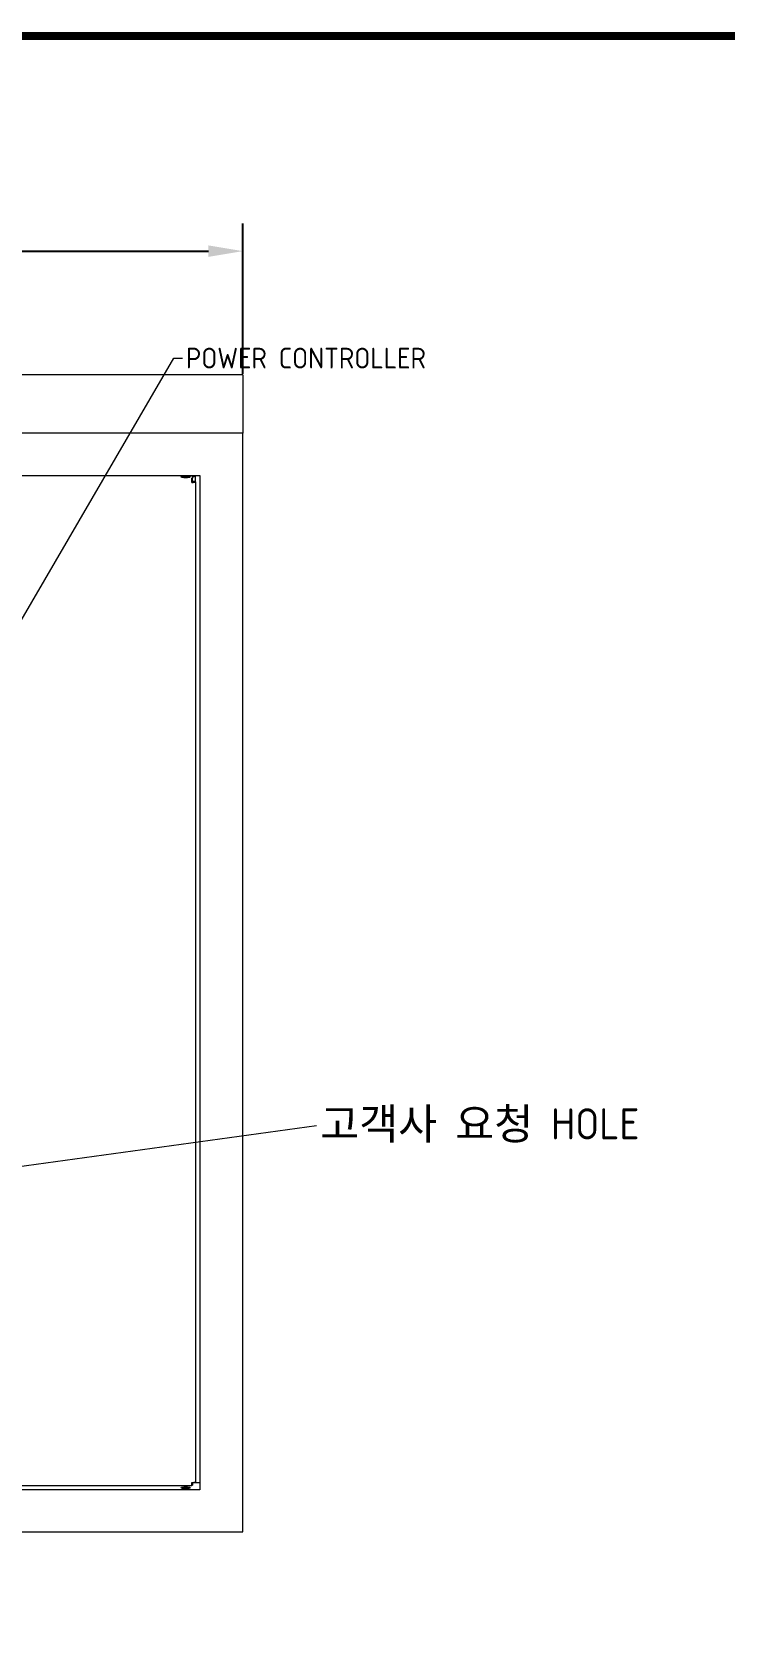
# Model space of a CAD drawing. Header units: millimetres. Extents: x 4969 to 37601, y -771 to 6478.
# Drawn here: x 28763 to 29163, y 1081 to 2007 of the extents above; entities that cross this region are included whole.
import ezdxf
from ezdxf.enums import TextEntityAlignment as Align

# ---------------------------------------------------------------- set-up
doc = ezdxf.new("R2010")
doc.units = ezdxf.units.MM
doc.header["$LTSCALE"] = 7
doc.header["$MEASUREMENT"] = 0
doc.layers.get('0').update_dxf_attribs({"linetype": 'CONTINUOUS'})
doc.layers.get('Defpoints').update_dxf_attribs({"linetype": 'CONTINUOUS'})
doc.layers.add('FORMAT-1', color=7, linetype='CONTINUOUS')
doc.layers.add('REMOTE BOX ASSY(OP)$0$가시적인 것(ISO)', color=3, linetype='CONTINUOUS', lineweight=5)
doc.layers.add('REMOTE_CONTROLBOX$0$기호(ISO)', color=5, linetype='CONTINUOUS', lineweight=5)
doc.styles.add('HAN', font='')
doc.styles.add('REMOTE_CONTROLBOX$0$치수 텍스트_PSTEK_POSCO', font='isocp.shx')
doc.styles.get("Standard").update_dxf_attribs({"font": 'ISOCP'})
doc.styles.get('HAN').set_extended_font_data('GulimChe')
doc.dimstyles.new('PS-8', dxfattribs={"dimscale": 8, "dimtxt": 3.2, "dimasz": 2.5, "dimexe": 2, "dimexo": 2.5, "dimgap": 2, "dimtad": 1, "dimtoh": 1, "dimrnd": 0.05, "dimzin": 12, "dimdsep": 46, "dimtxsty": 'Standard', "dimcen": 0, "dimclrt": 2, "dimazin": 3, "dimtfac": 1, "dimtofl": 0, "dimtmove": 0, "dimatfit": 3, "dimfxl": 0, "dimtolj": 1, "dimtzin": 0, "dimarcsym": 0})
doc.dimstyles.new('REMOTE_CONTROLBOX$0$치수_PSTEK_POSCO$7', dxfattribs={"dimscale": 2, "dimtxt": 6, "dimasz": 2.5, "dimexe": 2, "dimexo": 2.5, "dimgap": 1, "dimtad": 1, "dimrnd": 1e-08, "dimdsep": 46, "dimtxsty": 'REMOTE_CONTROLBOX$0$치수 텍스트_PSTEK_POSCO', "dimcen": 0.09, "dimdle": 10, "dimclrd": 7, "dimclre": 7, "dimclrt": 2, "dimadec": 1, "dimazin": 2, "dimtfac": 1, "dimtmove": 0, "dimatfit": 3, "dimfxl": 0, "dimtolj": 1, "dimlwd": -1, "dimlwe": -1, "dimarcsym": 0})

# ---------------------------------------------------------------- blocks, each defined once
blk = doc.blocks.new('format-2')
at = {"layer": 'FORMAT-1', "color": 7, "const_width": 0.7}
blk.add_lwpolyline([(18, 6), (18, 416), (603, 416), (603, 6)], close=True, dxfattribs=at)
at = {"style": 'HAN'}
for tag, height, p in [('MODEL-NAME', 3, (574.6, 32.53)), ('SCALE', 2.7, (509.31, 27.29)), ('PART-NAME', 3, (574.6, 27.29)), ('PART-NO', 3, (574.6, 22.01)), ('DRA-BY', 3, (449.22, 20.44)), ('CH-BY', 3, (465.71, 20.44)), ('APP-BY', 3, (482.2, 20.44)), ('관련업체명', 3, (524.09, 10.29)), ('DRA-DATE', 2.5, (449.22, 8.48)), ('CH-DATE', 2.5, (465.71, 8.48)), ('APP-DATE', 2.5, (482.2, 8.48))]:
    blk.add_attdef(tag, text='', height=height, dxfattribs=at).set_placement(p, align=Align.MIDDLE_CENTER)
blk = doc.blocks.new('*D197')
at = {"color": 0, "lineweight": -2}
for p, q in [((28184.49, 1809.03), (28184.49, 1896.1)), ((28884.49, 1809.03), (28884.49, 1896.1)), ((28204.49, 1880.1), (28864.49, 1880.1))]:
    blk.add_line(p, q, dxfattribs=at)
at = {"color": 0}
for points in [[(28204.49, 1883.43), (28204.49, 1876.76), (28184.49, 1880.1)], [(28864.49, 1883.43), (28864.49, 1876.76), (28884.49, 1880.1)]]:
    blk.add_solid(points, dxfattribs=at)
at = {"layer": 'Defpoints', "color": 0}
for p in [(28884.49, 1880.1), (28184.49, 1789.03), (28884.49, 1789.03)]:
    blk.add_point(p, dxfattribs=at)
at = {"color": 2, "insert": (28534.49, 1908.9), "char_height": 25.6, "attachment_point": 5}
blk.add_mtext('\\A1;700', dxfattribs=at)

msp = doc.modelspace()

# ---------------------------------------------------------------- linework, layer by layer
at = {"layer": 'REMOTE BOX ASSY(OP)$0$가시적인 것(ISO)'}
for p, q in [((28884.492, 1808.504, -0.01), (28184.492, 1808.504, -0.01)), ((28884.492, 1808.504, -0.01), (28884.492, 1774.822, -0.01)), ((28884.492, 1774.822, -0.01), (28184.492, 1774.822, -0.01)), ((28884.492, 1139.026, -0.01), (28884.492, 1774.822, -0.01)), ((28209.492, 1750.369, -0.01), (28859.492, 1750.369, -0.01)), ((28855.321, 1750.369, -0.01), (28855.321, 1748.702, -0.01)), ((28855.392, 1747.068, -0.01), (28855.392, 1749.708, -0.01)), ((28856.992, 1747.068, -0.01), (28856.992, 1749.708, -0.01)), ((28859.492, 1750.369, -0.01), (28859.492, 1163.48, -0.01)), ((28855.321, 1748.702, -0.01), (28854.892, 1748.702, -0.01)), ((28854.892, 1746.211, -0.01), (28854.892, 1748.702, -0.01)), ((28854.892, 1747.137, -0.01), (28855.321, 1747.137, -0.01)), ((28855.321, 1747.137, -0.01), (28855.321, 1748.702, -0.01)), ((28855.392, 1747.068, -0.01), (28856.992, 1747.068, -0.01)), ((28855.392, 1746.648, -0.01), (28855.392, 1747.068, -0.01)), ((28855.392, 1746.648, -0.01), (28856.992, 1746.648, -0.01)), ((28856.992, 1746.648, -0.01), (28856.992, 1747.068, -0.01)), ((28856.992, 1746.648, -0.01), (28856.992, 1168.074, -0.01)), ((28854.892, 1165.974, -0.01), (28854.892, 1167.637, -0.01)), ((28854.892, 1167.585, -0.01), (28855.321, 1167.585, -0.01)), ((28855.321, 1167.585, -0.01), (28855.321, 1167.646, -0.01)), ((28855.321, 1167.585, -0.01), (28855.321, 1166.02, -0.01)), ((28859.492, 1167.43, -0.01), (28855.321, 1167.43, -0.01)), ((28855.467, 1167.654, -0.01), (28856.992, 1167.654, -0.01)), ((28856.992, 1167.654, -0.01), (28856.992, 1168.074, -0.01)), ((28859.492, 1163.48, -0.01), (28209.492, 1163.48, -0.01)), ((28214.092, 1165.974, -0.01), (28854.892, 1165.974, -0.01)), ((28854.892, 1166.02, -0.01), (28855.321, 1166.02, -0.01)), ((28184.492, 1139.026, -0.01), (28884.492, 1139.026, -0.01))]:
    msp.add_line(p, q, dxfattribs=at)
for centre, major_axis in [((28851.392, 1749.43, -0.01), (-2.65, 0)), ((28851.392, 1164.644, -0.01), (2.65, 0))]:
    msp.add_ellipse(centre, major_axis=major_axis, ratio=0.2079117, dxfattribs=at)
for centre, major_axis, ratio, start_param, end_param in [((28853.792, 1748.143, -0.01), (1.591, 1.591), 0.1051042, 6.1784656, 6.4768733), ((28854.892, 1746.648, -0.01), (2.1, 0), 0.2079117, 4.712389, 6.2831853), ((28854.892, 1746.648, -0.01), (0.5, 0), 0.2079117, 4.712389, 6.2831853), ((28854.892, 1168.074, -0.01), (2.1, 0), 0.2079117, 4.712389, 6.2831853)]:
    msp.add_ellipse(centre, major_axis=major_axis, ratio=ratio, start_param=start_param, end_param=end_param, dxfattribs=at)
msp.add_open_spline([(28855.353, 1749.743, -0.01), (28855.668, 1749.758, -0.01), (28855.964, 1749.777, -0.01), (28856.362, 1749.81, -0.01), (28856.499, 1749.824, -0.01), (28856.587, 1749.834, -0.01)], degree=3, knots=[0, 0, 0, 0, 0.10495108, 0.10495108, 0.17638352, 0.17638352, 0.17638352, 0.17638352], dxfattribs=at)
msp.add_open_spline([(28856.992, 1749.708, -0.01), (28856.992, 1749.821, -0.01), (28856.844, 1749.861, -0.01), (28856.58, 1749.83, -0.01)], degree=3, dxfattribs=at)

# ---------------------------------------------------------------- block references
at = {"xscale": 6.666666666663634, "yscale": 6.666666666663634, "zscale": 6.666666666663634}
msp.add_blockref('format-2', (26813.433, -768.774), dxfattribs=at)

# ---------------------------------------------------------------- texts
at = {"layer": 'REMOTE_CONTROLBOX$0$기호(ISO)', "color": 2, "char_height": 18, "width": 338.05287, "attachment_point": 4, "style": 'REMOTE_CONTROLBOX$0$치수 텍스트_PSTEK_POSCO'}
for s, insert in [('{\\fISOCP|b0|i0;\\H12.0000;POWER CONTROLLER}', (28851.522, 1818.222, -0.01)), ('{\\fGulim|b0|i0|c129|p50;고객사\\fISOCP|b0|i0|c0|p2; \\fGulim|b0|i0|c129|p50;요청\\fISOCP|b0|i0|c0|p2; HOLE}', (28929.083, 1374.198, -0.01))]:
    msp.add_mtext(s, dxfattribs=dict(at, insert=insert))

# ---------------------------------------------------------------- dimensions: what is measured, and where the dimension line sits
dim = msp.add_linear_dim(base=(28884.492, 1880.095, -0.01), p1=(28184.492, 1789.026, -0.01), p2=(28884.492, 1789.026, -0.01), dimstyle='PS-8')
dim.commit()
dim.dimension.update_dxf_attribs({"geometry": '*D197', "text_midpoint": (28534.492, 1908.895, -0.01)})

# ---------------------------------------------------------------- leaders
at = {"layer": 'REMOTE_CONTROLBOX$0$기호(ISO)', "color": 7, "annotation_type": 0, "has_hookline": 1, "hookline_direction": 0}
for points, text_width in [([(28729.458, 1620.526, -0.01), (28844.522, 1818.222, -0.01), (28849.522, 1818.222, -0.01)], 158.966), ([(28696.132, 1342.329, -0.01), (28927.083, 1374.198, -0.01)], 193.505)]:
    msp.add_leader(points, dimstyle='REMOTE_CONTROLBOX$0$치수_PSTEK_POSCO$7', override={"dimtad": 0}, dxfattribs=dict(at, text_width=text_width))

doc.saveas('drawing.dxf')
